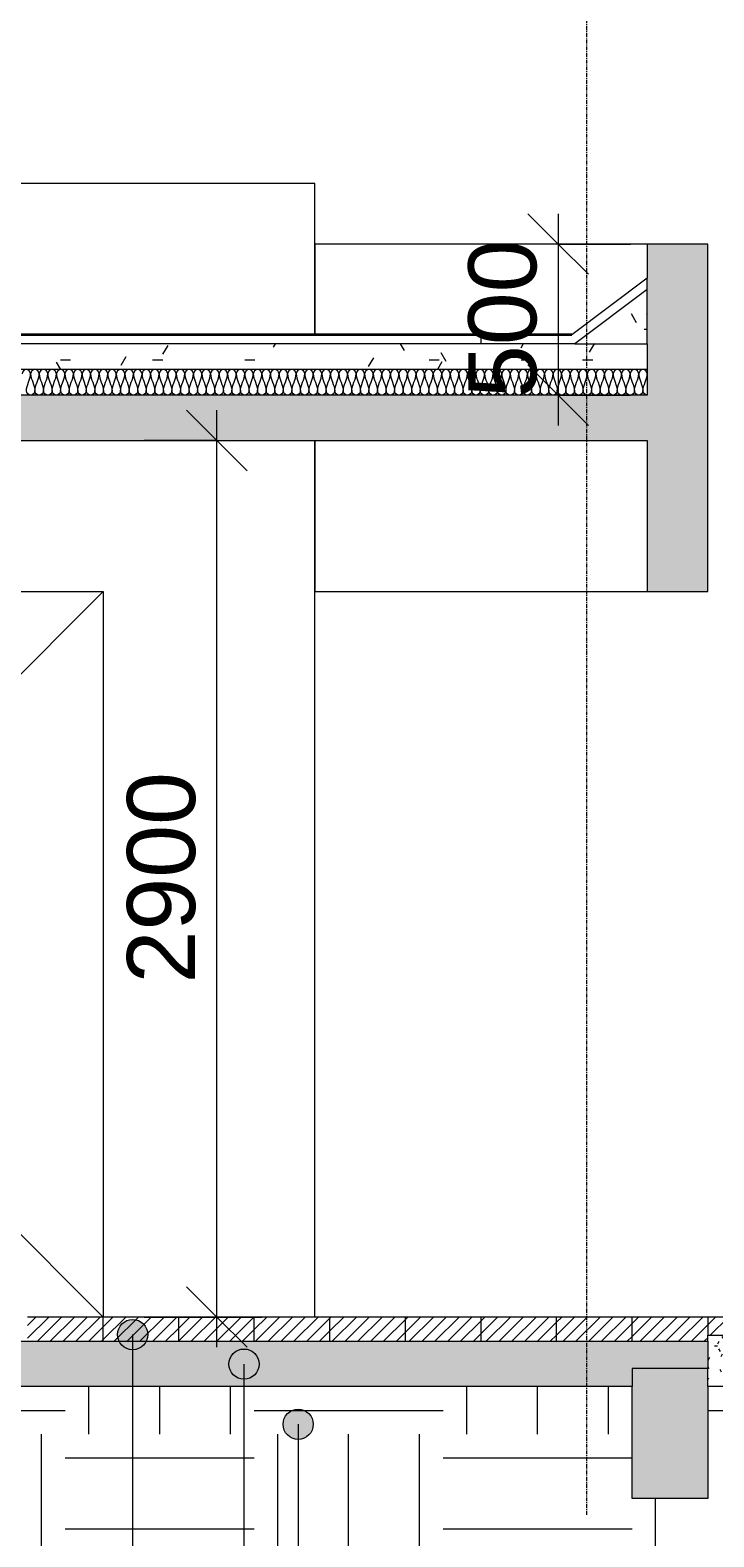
# Model space of a CAD drawing. Header units: millimetres. Extents: x -25665 to 60211, y -6376 to 13478.
# Drawn here: x 54570 to 56832, y -727 to 4258 of the extents above; entities that cross this region are included whole.
import ezdxf

# ---------------------------------------------------------------- set-up
doc = ezdxf.new("R2010")
doc.units = ezdxf.units.MM
doc.linetypes.add('Grid Line', pattern=[22.225, 12.7, -3.175, 3.175, -3.175])
for name, color, linetype, lineweight in [('A-ANNO-DIMS', 211, 'Continuous', 9), ('A-ANNO-DIMS-100', 211, 'Continuous', 9), ('A-DETL', 90, 'Continuous', 9), ('A-DETL-GENF', 92, 'Continuous', 9), ('A-DETL-THIN', 151, 'Continuous', 9), ('A-FLOR', 192, 'Continuous', 9), ('A-FLOR-MCUT', 51, 'Continuous', 9), ('A-FLOR-PATT', 8, 'Continuous', 35), ('A-GENM', 13, 'Continuous', 9), ('A-WALL', 113, 'Continuous', 9), ('G-ANNO-TEXT', 231, 'Continuous', 9), ('S-GRID', 1, 'Continuous', 9)]:
    doc.layers.add(name, color=color, linetype=linetype, lineweight=lineweight)
doc.styles.add('Arial_3', font='arial.ttf', dxfattribs={"height": 225})
doc.dimstyles.new('Ele-dim-100', dxfattribs={"dimscale": 304.8, "dimtxt": 229.558365, "dimasz": 0.656168, "dimexe": 0.492126, "dimexo": 0.0625, "dimgap": 0.016404, "dimtad": 1, "dimdec": 0, "dimrnd": 5, "dimzin": 0, "dimdsep": 46, "dimtxsty": 'Arial_3', "dimblk1": 'OBLIQUE', "dimblk2": 'OBLIQUE', "dimsah": 1, "dimcen": 0.09, "dimdle": 0.328084, "dimazin": 0, "dimtfac": 1, "dimtdec": 4, "dimtix": 1, "dimtmove": 0, "dimatfit": 3, "dimfxl": 0.787402, "dimfxlon": 1, "dimtvp": 1, "dimtolj": 1, "dimtzin": 0, "dimarcsym": 2})
pattern_1 = [(0, (54060.36, 4690), (406.4, 101.6), [33.528, -271.272, 33.528, -271.272, -1625.6]), (0, (54060.36, 4690), (406.4, 101.6), [-609.6, 33.528, -576.072, 33.528, -271.272, -711.2]), (0, (54060.36, 4690), (406.4, 101.6), [-1524, 33.528, -169.672, 33.528, -474.472]), (120, (54212.76, 4740.8), (-291.1882, 301.1527), [33.528, -271.272, 33.528, -271.272, -1625.6]), (120, (54212.76, 4740.8), (-291.1882, 301.1527), [-609.6, 33.528, -576.072, 33.528, -271.272, -711.2]), (120, (54212.76, 4740.8), (-291.1882, 301.1527), [-1524, 33.528, -169.672, 33.528, -474.472]), (240, (54263.56, 4944), (-115.2118, -402.7527), [33.528, -271.272, 33.528, -271.272, -1625.6]), (240, (54263.56, 4944), (-115.2118, -402.7527), [-609.6, 33.528, -576.072, 33.528, -271.272, -711.2]), (240, (54263.56, 4944), (-115.2118, -402.7527), [-1524, 33.528, -169.672, 33.528, -474.472])]
pattern_2 = [(0, (54060.36, 4690), (121.92, 30.48), [10.058, -81.382, 10.058, -81.382, -487.68]), (0, (54060.36, 4690), (121.92, 30.48), [-182.88, 10.058, -172.822, 10.058, -81.382, -213.36]), (0, (54060.36, 4690), (121.92, 30.48), [-457.2, 10.058, -50.902, 10.058, -142.342]), (120, (54106.08, 4705.24), (-87.35645, 90.34582), [10.058, -81.382, 10.058, -569.062]), (120, (54106.08, 4705.24), (-87.35645, 90.34582), [-101.498, -81.382, 10.058, -172.822, -304.8]), (120, (54106.08, 4705.24), (-87.35645, 90.34582), [-365.76, 10.058, -81.382, 10.058, -203.302]), (120, (54106.08, 4705.24), (-87.35645, 90.34582), [-467.258, -50.902, 10.058, -142.342]), (240, (54121.32, 4766.2), (-34.56355, -120.82582), [10.058, -81.382, 10.058, -569.062]), (240, (54121.32, 4766.2), (-34.56355, -120.82582), [-101.498, -81.382, 10.058, -172.822, -304.8]), (240, (54121.32, 4766.2), (-34.56355, -120.82582), [-365.76, 10.058, -81.382, 10.058, -203.302]), (240, (54121.32, 4766.2), (-34.56355, -120.82582), [-467.258, -50.902, 10.058, -142.342])]
pattern_3 = [(45, (54060.36, 4690), (-21.2132, 21.2132), [])]

# ---------------------------------------------------------------- blocks, each defined once
blk = doc.blocks.new('garage-proj - garage-proj-757421-Section - C')
at = {"layer": 'A-GENM'}
for p, q in [((-12977.8, 3750), (-16777.8, 3750)), ((-16777.8, 3750), (-16777.8, 3550)), ((-12977.8, 3550), (-12977.8, 3750)), ((-16777.8, 3550), (-16777.8, 3250)), ((-12977.8, 3250), (-12977.8, 3550)), ((-16777.8, 2900), (-16777.8, 2569.4)), ((-12977.8, 2400), (-12977.8, 2900)), ((-16777.8, 2501.6), (-16777.8, 2400)), ((-16777.8, 2400), (-16777.8, 0)), ((-16077.8, 0), (-16077.8, 2400)), ((-16077.8, 2400), (-13677.8, 2400)), ((-13677.8, 2400), (-13677.8, 0)), ((-12977.8, 0), (-12977.8, 2400))]:
    blk.add_line(p, q, dxfattribs=at)
blk = doc.blocks.new('DIMBLOCK75-Section - C')
at = {"layer": 'A-ANNO-DIMS-100', "transparency": 16777216}
for p, q in [((56316.5, 3550), (56216.5, 3650)), ((56316.5, 3650), (56316.5, 2950)), ((56556.5, 3550), (56166.5, 3550)), ((56316.5, 3550), (56416.5, 3450)), ((56316.5, 3550), (56556.5, 3550)), ((56316.5, 3050), (56216.5, 3150)), ((56556.5, 3050), (56166.5, 3050)), ((56316.5, 3050), (56416.5, 2950)), ((56316.5, 3050), (56556.5, 3050))]:
    blk.add_line(p, q, dxfattribs=at)
at = {"layer": 'A-ANNO-DIMS-100', "color": 0, "transparency": 16777216, "insert": (56019.4, 3040.4), "char_height": 225, "width": 622.986, "attachment_point": 1, "rotation": 90, "line_spacing_factor": 0.941778, "style": 'Arial_3'}
blk.add_mtext('500', dxfattribs=at)
blk = doc.blocks.new('_Oblique')
at = {"color": 0, "linetype": 'ByBlock', "lineweight": -2}
blk.add_line((-0.5, -0.5), (0.5, 0.5), dxfattribs=at)
blk = doc.blocks.new('DIMBLOCK76-Section - C')
at = {"layer": 'A-ANNO-DIMS-100', "transparency": 16777216}
for p, q in [((55187.4, 2900), (55087.4, 3000)), ((55187.4, -100), (55187.4, 3000)), ((54947.4, 2900), (55337.4, 2900)), ((55187.4, 2900), (54947.4, 2900)), ((55187.4, 2900), (55287.4, 2800)), ((55187.4, 0), (55087.4, 100)), ((54947.4, 0), (55337.4, 0)), ((55187.4, 0), (54947.4, 0)), ((55187.4, 0), (55287.4, -100))]:
    blk.add_line(p, q, dxfattribs=at)
at = {"layer": 'A-ANNO-DIMS-100', "color": 0, "transparency": 16777216, "insert": (54890.3, 1103.9), "char_height": 225, "width": 830.648, "attachment_point": 1, "rotation": 90, "line_spacing_factor": 0.941778, "style": 'Arial_3'}
blk.add_mtext('2900', dxfattribs=at)

msp = doc.modelspace()

# ---------------------------------------------------------------- hatches: boundary and pattern name
at = {"layer": 'A-DETL-GENF'}
for points in [[(50411.5, 2400), (50611.5, 2400), (50611.5, 2900), (56611.4, 2900), (56611.4, 2400), (56811.4, 2400), (56811.4, 3550), (56611.4, 3550), (56611.4, 3050), (50611.5, 3050), (50611.5, 3550), (50411.5, 3550), (50411.5, 2424.4)], [(56561.4, -600), (56811.4, -600), (56811.4, -170), (56561.4, -170), (56561.4, -494.9)]]:
    msp.add_hatch(color=253, dxfattribs=at).paths.add_polyline_path(points)
at = {"layer": 'A-DETL-GENF', "lineweight": 18}
h = msp.add_hatch(dxfattribs=at)
h.set_pattern_fill('FP_36', color=250, style=0, pattern_type=2)
h.set_pattern_definition(pattern_1)
h.paths.add_polyline_path([(56611.4, 3220), (56611.4, 3400), (56371.4, 3220)])
h = msp.add_hatch(dxfattribs=at)
h.set_pattern_fill('FP_38', color=250, style=0, pattern_type=2)
h.set_pattern_definition(pattern_3)
h.paths.add_polyline_path([(54811.4, -80), (54811.4, 0), (54561.4, 0), (54561.4, -80)])
h = msp.add_hatch(dxfattribs=at)
h.set_pattern_fill('FP_38', color=250, style=0, pattern_type=2)
h.set_pattern_definition(pattern_3)
h.paths.add_polyline_path([(55061.4, -80), (55061.4, 0), (54811.4, 0), (54811.4, -80)])
h = msp.add_hatch(dxfattribs=at)
h.set_pattern_fill('FP_38', color=250, style=0, pattern_type=2)
h.set_pattern_definition(pattern_3)
h.paths.add_polyline_path([(55311.4, -80), (55311.4, 0), (55061.4, 0), (55061.4, -80)])
h = msp.add_hatch(dxfattribs=at)
h.set_pattern_fill('FP_38', color=250, style=0, pattern_type=2)
h.set_pattern_definition(pattern_3)
h.paths.add_polyline_path([(55355.6, -80), (55561.4, -80), (55561.4, 0), (55311.4, 0), (55311.4, -80)])
h = msp.add_hatch(dxfattribs=at)
h.set_pattern_fill('FP_38', color=250, style=0, pattern_type=2)
h.set_pattern_definition(pattern_3)
h.paths.add_polyline_path([(55811.4, -80), (55811.4, 0), (55561.4, 0), (55561.4, -80)])
h = msp.add_hatch(dxfattribs=at)
h.set_pattern_fill('FP_38', color=250, style=0, pattern_type=2)
h.set_pattern_definition(pattern_3)
h.paths.add_polyline_path([(56061.4, -80), (56061.4, 0), (55811.4, 0), (55811.4, -80)])
h = msp.add_hatch(dxfattribs=at)
h.set_pattern_fill('FP_38', color=250, style=0, pattern_type=2)
h.set_pattern_definition(pattern_3)
h.paths.add_polyline_path([(56311.4, -80), (56311.4, 0), (56061.4, 0), (56061.4, -80)])
h = msp.add_hatch(dxfattribs=at)
h.set_pattern_fill('FP_38', color=250, style=0, pattern_type=2)
h.set_pattern_definition(pattern_3)
h.paths.add_polyline_path([(56311.4, -80), (56561.4, -80), (56561.4, 0), (56311.4, 0), (56311.4, -60)])
h = msp.add_hatch(dxfattribs=at)
h.set_pattern_fill('FP_38', color=250, style=0, pattern_type=2)
h.set_pattern_definition(pattern_3)
h.paths.add_polyline_path([(56811.4, -80), (56811.4, 0), (56561.4, 0), (56561.4, -80)])
h = msp.add_hatch(dxfattribs=at)
h.set_pattern_fill('FP_38', color=250, style=0, pattern_type=2)
h.set_pattern_definition(pattern_3)
h.paths.add_polyline_path([(56811.4, -60), (57061.4, -60), (57061.4, 0), (56811.4, 0)])
at = {"layer": 'A-DETL-GENF'}
h = msp.add_hatch(dxfattribs=at)
h.set_pattern_fill('FP_37', style=0, pattern_type=2)
h.set_pattern_definition(pattern_2)
h.paths.add_polyline_path([(56561.4, -230), (56561.4, -170), (56811.4, -170), (56811.4, -80), (50411.5, -80), (50411.5, -230), (55511.4, -230)])
h = msp.add_hatch(dxfattribs=at)
h.set_pattern_fill('FP_37', style=0, pattern_type=2)
h.set_pattern_definition(pattern_2)
h.paths.add_polyline_path([(58513.7, -230), (58726.6, -230), (58726.5, -60), (56811.4, -60), (56811.4, -230), (58510.5, -230)])
h = msp.add_hatch(dxfattribs=at)
h.set_pattern_fill('FP_39', color=253, style=0, pattern_type=2)
h.set_pattern_definition([(0, (54060.36, 4690), (625, 625), [625, -625]), (0, (54060.36, 4924.4), (625, 625), [625, -625]), (0, (54060.36, 5158.75), (625, 625), [625, -625]), (90, (54138.5, 5236.9), (-625, 625), [625, -625]), (90, (54372.86, 5236.9), (-625, 625), [625, -625]), (90, (54607.24, 5236.9), (-625, 625), [625, -625])])
h.paths.add_polyline_path([(56561.4, -1794.4), (60211.4, -1794.4), (60211.4, -230), (56811.4, -230), (56811.4, -600), (56561.4, -600), (56561.4, -230), (49729.3, -230), (49729.3, -1794.4), (55511.4, -1794.4)])
at = {"layer": 'A-FLOR-PATT', "lineweight": 9}
h = msp.add_hatch(dxfattribs=at)
h.set_pattern_fill('FP_35', color=256, style=0, pattern_type=2)
h.set_pattern_definition([(90, (54060.4, 4690), (-2000, 1e-13), [])])
h.paths.add_polyline_path([(55355.6, 3220), (56371.4, 3220), (56361.4, 3250), (50861.5, 3250), (50851.5, 3220), (55310.6, 3220)])
h = msp.add_hatch(dxfattribs=at)
h.set_pattern_fill('FP_36', color=256, style=0, pattern_type=2)
h.set_pattern_definition(pattern_1)
h.paths.add_polyline_path([(50861.5, 3135), (56611.4, 3135), (56611.4, 3220), (50611.5, 3220), (50611.5, 3135), (50851.5, 3135)])
at = {"layer": 'G-ANNO-TEXT'}
h = msp.add_hatch(color=7, dxfattribs=at)
edge = h.paths.add_edge_path()
edge.add_arc((54908.9, -57.8), 50, 0, 360)
h = msp.add_hatch(color=7, dxfattribs=at)
edge = h.paths.add_edge_path()
edge.add_arc((55277.2, -155.6), 50, 0, 360)
h = msp.add_hatch(color=7, dxfattribs=at)
edge = h.paths.add_edge_path()
edge.add_arc((55456.5, -354.6), 50, 0, 360)

# ---------------------------------------------------------------- linework, layer by layer
at = {"layer": 'A-DETL'}
for p, q in [((55511.4, 3250), (55511.4, 3550)), ((55511.4, 2400), (55511.4, 2900))]:
    msp.add_line(p, q, dxfattribs=at)
for points in [[(54571.4, 3120.8), (54571.4, 3127.5), (54557.3, 3142.5), (54543.1, 3127.5), (54543.1, 3120.8)], [(54557.3, 3064.2), (54557.3, 3083.6), (54571.4, 3101.4), (54571.4, 3120.8)], [(54599.8, 3120.8), (54599.8, 3127.5), (54585.6, 3142.5), (54571.4, 3127.5), (54571.4, 3120.8)], [(54571.4, 3120.8), (54571.4, 3101.4), (54585.6, 3083.6), (54585.6, 3064.2)], [(54585.6, 3064.2), (54585.6, 3083.6), (54599.8, 3101.4), (54599.8, 3120.8)], [(54628.1, 3120.8), (54628.1, 3127.5), (54613.9, 3142.5), (54599.8, 3127.5), (54599.8, 3120.8)], [(54599.8, 3120.8), (54599.8, 3101.4), (54613.9, 3083.6), (54613.9, 3064.2)], [(54613.9, 3064.2), (54613.9, 3083.6), (54628.1, 3101.4), (54628.1, 3120.8)], [(54656.4, 3120.8), (54656.4, 3127.5), (54642.3, 3142.5), (54628.1, 3127.5), (54628.1, 3120.8)], [(54628.1, 3120.8), (54628.1, 3101.4), (54642.3, 3083.6), (54642.3, 3064.2)], [(54642.3, 3064.2), (54642.3, 3083.6), (54656.4, 3101.4), (54656.4, 3120.8)], [(54684.8, 3120.8), (54684.8, 3127.5), (54670.6, 3142.5), (54656.4, 3127.5), (54656.4, 3120.8)], [(54656.4, 3120.8), (54656.4, 3101.4), (54670.6, 3083.6), (54670.6, 3064.2)], [(54670.6, 3064.2), (54670.6, 3083.6), (54684.8, 3101.4), (54684.8, 3120.8)], [(54713.1, 3120.8), (54713.1, 3127.5), (54698.9, 3142.5), (54684.8, 3127.5), (54684.8, 3120.8)], [(54684.8, 3120.8), (54684.8, 3101.4), (54698.9, 3083.6), (54698.9, 3064.2)], [(54698.9, 3064.2), (54698.9, 3083.6), (54713.1, 3101.4), (54713.1, 3120.8)], [(54741.4, 3120.8), (54741.4, 3127.5), (54727.3, 3142.5), (54713.1, 3127.5), (54713.1, 3120.8)], [(54713.1, 3120.8), (54713.1, 3101.4), (54727.3, 3083.6), (54727.3, 3064.2)], [(54727.3, 3064.2), (54727.3, 3083.6), (54741.4, 3101.4), (54741.4, 3120.8)], [(54769.8, 3120.8), (54769.8, 3127.5), (54755.6, 3142.5), (54741.4, 3127.5), (54741.4, 3120.8)], [(54741.4, 3120.8), (54741.4, 3101.4), (54755.6, 3083.6), (54755.6, 3064.2)], [(54755.6, 3064.2), (54755.6, 3083.6), (54769.8, 3101.4), (54769.8, 3120.8)], [(54798.1, 3120.8), (54798.1, 3127.5), (54783.9, 3142.5), (54769.8, 3127.5), (54769.8, 3120.8)], [(54769.8, 3120.8), (54769.8, 3101.4), (54783.9, 3083.6), (54783.9, 3064.2)], [(54783.9, 3064.2), (54783.9, 3083.6), (54798.1, 3101.4), (54798.1, 3120.8)], [(54826.4, 3120.8), (54826.4, 3127.5), (54812.3, 3142.5), (54798.1, 3127.5), (54798.1, 3120.8)], [(54798.1, 3120.8), (54798.1, 3101.4), (54812.3, 3083.6), (54812.3, 3064.2)], [(54812.3, 3064.2), (54812.3, 3083.6), (54826.4, 3101.4), (54826.4, 3120.8)], [(54854.8, 3120.8), (54854.8, 3127.5), (54840.6, 3142.5), (54826.4, 3127.5), (54826.4, 3120.8)], [(54826.4, 3120.8), (54826.4, 3101.4), (54840.6, 3083.6), (54840.6, 3064.2)], [(54840.6, 3064.2), (54840.6, 3083.6), (54854.8, 3101.4), (54854.8, 3120.8)], [(54883.1, 3120.8), (54883.1, 3127.5), (54868.9, 3142.5), (54854.8, 3127.5), (54854.8, 3120.8)], [(54854.8, 3120.8), (54854.8, 3101.4), (54868.9, 3083.6), (54868.9, 3064.2)], [(54868.9, 3064.2), (54868.9, 3083.6), (54883.1, 3101.4), (54883.1, 3120.8)], [(54911.4, 3120.8), (54911.4, 3127.5), (54897.3, 3142.5), (54883.1, 3127.5), (54883.1, 3120.8)], [(54883.1, 3120.8), (54883.1, 3101.4), (54897.3, 3083.6), (54897.3, 3064.2)], [(54897.3, 3064.2), (54897.3, 3083.6), (54911.4, 3101.4), (54911.4, 3120.8)], [(54939.8, 3120.8), (54939.8, 3127.5), (54925.6, 3142.5), (54911.4, 3127.5), (54911.4, 3120.8)], [(54911.4, 3120.8), (54911.4, 3101.4), (54925.6, 3083.6), (54925.6, 3064.2)], [(54925.6, 3064.2), (54925.6, 3083.6), (54939.8, 3101.4), (54939.8, 3120.8)], [(54968.1, 3120.8), (54968.1, 3127.5), (54953.9, 3142.5), (54939.8, 3127.5), (54939.8, 3120.8)], [(54939.8, 3120.8), (54939.8, 3101.4), (54953.9, 3083.6), (54953.9, 3064.2)], [(54953.9, 3064.2), (54953.9, 3083.6), (54968.1, 3101.4), (54968.1, 3120.8)], [(54996.4, 3120.8), (54996.4, 3127.5), (54982.3, 3142.5), (54968.1, 3127.5), (54968.1, 3120.8)], [(54968.1, 3120.8), (54968.1, 3101.4), (54982.3, 3083.6), (54982.3, 3064.2)], [(54982.3, 3064.2), (54982.3, 3083.6), (54996.4, 3101.4), (54996.4, 3120.8)], [(55024.8, 3120.8), (55024.8, 3127.5), (55010.6, 3142.5), (54996.4, 3127.5), (54996.4, 3120.8)], [(54996.4, 3120.8), (54996.4, 3101.4), (55010.6, 3083.6), (55010.6, 3064.2)], [(55010.6, 3064.2), (55010.6, 3083.6), (55024.8, 3101.4), (55024.8, 3120.8)], [(55053.1, 3120.8), (55053.1, 3127.5), (55038.9, 3142.5), (55024.8, 3127.5), (55024.8, 3120.8)], [(55024.8, 3120.8), (55024.8, 3101.4), (55038.9, 3083.6), (55038.9, 3064.2)], [(55038.9, 3064.2), (55038.9, 3083.6), (55053.1, 3101.4), (55053.1, 3120.8)], [(55081.4, 3120.8), (55081.4, 3127.5), (55067.3, 3142.5), (55053.1, 3127.5), (55053.1, 3120.8)], [(55053.1, 3120.8), (55053.1, 3101.4), (55067.3, 3083.6), (55067.3, 3064.2)], [(55067.3, 3064.2), (55067.3, 3083.6), (55081.4, 3101.4), (55081.4, 3120.8)], [(55109.8, 3120.8), (55109.8, 3127.5), (55095.6, 3142.5), (55081.4, 3127.5), (55081.4, 3120.8)], [(55081.4, 3120.8), (55081.4, 3101.4), (55095.6, 3083.6), (55095.6, 3064.2)], [(55095.6, 3064.2), (55095.6, 3083.6), (55109.8, 3101.4), (55109.8, 3120.8)], [(55138.1, 3120.8), (55138.1, 3127.5), (55123.9, 3142.5), (55109.8, 3127.5), (55109.8, 3120.8)], [(55109.8, 3120.8), (55109.8, 3101.4), (55123.9, 3083.6), (55123.9, 3064.2)], [(55123.9, 3064.2), (55123.9, 3083.6), (55138.1, 3101.4), (55138.1, 3120.8)], [(55166.4, 3120.8), (55166.4, 3127.5), (55152.3, 3142.5), (55138.1, 3127.5), (55138.1, 3120.8)], [(55138.1, 3120.8), (55138.1, 3101.4), (55152.3, 3083.6), (55152.3, 3064.2)], [(55152.3, 3064.2), (55152.3, 3083.6), (55166.4, 3101.4), (55166.4, 3120.8)], [(55194.8, 3120.8), (55194.8, 3127.5), (55180.6, 3142.5), (55166.4, 3127.5), (55166.4, 3120.8)], [(55166.4, 3120.8), (55166.4, 3101.4), (55180.6, 3083.6), (55180.6, 3064.2)], [(55180.6, 3064.2), (55180.6, 3083.6), (55194.8, 3101.4), (55194.8, 3120.8)], [(55223.1, 3120.8), (55223.1, 3127.5), (55208.9, 3142.5), (55194.8, 3127.5), (55194.8, 3120.8)], [(55194.8, 3120.8), (55194.8, 3101.4), (55208.9, 3083.6), (55208.9, 3064.2)], [(55208.9, 3064.2), (55208.9, 3083.6), (55223.1, 3101.4), (55223.1, 3120.8)], [(55251.4, 3120.8), (55251.4, 3127.5), (55237.3, 3142.5), (55223.1, 3127.5), (55223.1, 3120.8)], [(55223.1, 3120.8), (55223.1, 3101.4), (55237.3, 3083.6), (55237.3, 3064.2)], [(55237.3, 3064.2), (55237.3, 3083.6), (55251.4, 3101.4), (55251.4, 3120.8)], [(55279.8, 3120.8), (55279.8, 3127.5), (55265.6, 3142.5), (55251.4, 3127.5), (55251.4, 3120.8)], [(55251.4, 3120.8), (55251.4, 3101.4), (55265.6, 3083.6), (55265.6, 3064.2)], [(55265.6, 3064.2), (55265.6, 3083.6), (55279.8, 3101.4), (55279.8, 3120.8)], [(55308.1, 3120.8), (55308.1, 3127.5), (55293.9, 3142.5), (55279.8, 3127.5), (55279.8, 3120.8)], [(55279.8, 3120.8), (55279.8, 3101.4), (55293.9, 3083.6), (55293.9, 3064.2)], [(55293.9, 3064.2), (55293.9, 3083.6), (55308.1, 3101.4), (55308.1, 3120.8)], [(55336.4, 3120.8), (55336.4, 3127.5), (55322.3, 3142.5), (55308.1, 3127.5), (55308.1, 3120.8)], [(55308.1, 3120.8), (55308.1, 3101.4), (55322.3, 3083.6), (55322.3, 3064.2)], [(55322.3, 3064.2), (55322.3, 3083.6), (55336.4, 3101.4), (55336.4, 3120.8)], [(55364.8, 3120.8), (55364.8, 3127.5), (55350.6, 3142.5), (55336.4, 3127.5), (55336.4, 3120.8)], [(55336.4, 3120.8), (55336.4, 3101.4), (55350.6, 3083.6), (55350.6, 3064.2)], [(55350.6, 3064.2), (55350.6, 3083.6), (55364.8, 3101.4), (55364.8, 3120.8)], [(55393.1, 3120.8), (55393.1, 3127.5), (55378.9, 3142.5), (55364.8, 3127.5), (55364.8, 3120.8)], [(55364.8, 3120.8), (55364.8, 3101.4), (55378.9, 3083.6), (55378.9, 3064.2)], [(55378.9, 3064.2), (55378.9, 3083.6), (55393.1, 3101.4), (55393.1, 3120.8)], [(55421.4, 3120.8), (55421.4, 3127.5), (55407.3, 3142.5), (55393.1, 3127.5), (55393.1, 3120.8)], [(55393.1, 3120.8), (55393.1, 3101.4), (55407.3, 3083.6), (55407.3, 3064.2)], [(55407.3, 3064.2), (55407.3, 3083.6), (55421.4, 3101.4), (55421.4, 3120.8)], [(55449.8, 3120.8), (55449.8, 3127.5), (55435.6, 3142.5), (55421.4, 3127.5), (55421.4, 3120.8)], [(55421.4, 3120.8), (55421.4, 3101.4), (55435.6, 3083.6), (55435.6, 3064.2)], [(55435.6, 3064.2), (55435.6, 3083.6), (55449.8, 3101.4), (55449.8, 3120.8)], [(55478.1, 3120.8), (55478.1, 3127.5), (55463.9, 3142.5), (55449.8, 3127.5), (55449.8, 3120.8)], [(55449.8, 3120.8), (55449.8, 3101.4), (55463.9, 3083.6), (55463.9, 3064.2)], [(55463.9, 3064.2), (55463.9, 3083.6), (55478.1, 3101.4), (55478.1, 3120.8)], [(55506.4, 3120.8), (55506.4, 3127.5), (55492.3, 3142.5), (55478.1, 3127.5), (55478.1, 3120.8)], [(55478.1, 3120.8), (55478.1, 3101.4), (55492.3, 3083.6), (55492.3, 3064.2)], [(55492.3, 3064.2), (55492.3, 3083.6), (55506.4, 3101.4), (55506.4, 3120.8)], [(55534.8, 3120.8), (55534.8, 3127.5), (55520.6, 3142.5), (55506.4, 3127.5), (55506.4, 3120.8)], [(55506.4, 3120.8), (55506.4, 3101.4), (55520.6, 3083.6), (55520.6, 3064.2)], [(55520.6, 3064.2), (55520.6, 3083.6), (55534.8, 3101.4), (55534.8, 3120.8)], [(55563.1, 3120.8), (55563.1, 3127.5), (55548.9, 3142.5), (55534.8, 3127.5), (55534.8, 3120.8)], [(55534.8, 3120.8), (55534.8, 3101.4), (55548.9, 3083.6), (55548.9, 3064.2)], [(55548.9, 3064.2), (55548.9, 3083.6), (55563.1, 3101.4), (55563.1, 3120.8)], [(55591.4, 3120.8), (55591.4, 3127.5), (55577.3, 3142.5), (55563.1, 3127.5), (55563.1, 3120.8)], [(55563.1, 3120.8), (55563.1, 3101.4), (55577.3, 3083.6), (55577.3, 3064.2)], [(55577.3, 3064.2), (55577.3, 3083.6), (55591.4, 3101.4), (55591.4, 3120.8)], [(55619.8, 3120.8), (55619.8, 3127.5), (55605.6, 3142.5), (55591.4, 3127.5), (55591.4, 3120.8)], [(55591.4, 3120.8), (55591.4, 3101.4), (55605.6, 3083.6), (55605.6, 3064.2)], [(55605.6, 3064.2), (55605.6, 3083.6), (55619.8, 3101.4), (55619.8, 3120.8)], [(55648.1, 3120.8), (55648.1, 3127.5), (55633.9, 3142.5), (55619.8, 3127.5), (55619.8, 3120.8)], [(55619.8, 3120.8), (55619.8, 3101.4), (55633.9, 3083.6), (55633.9, 3064.2)], [(55633.9, 3064.2), (55633.9, 3083.6), (55648.1, 3101.4), (55648.1, 3120.8)], [(55676.4, 3120.8), (55676.4, 3127.5), (55662.3, 3142.5), (55648.1, 3127.5), (55648.1, 3120.8)], [(55648.1, 3120.8), (55648.1, 3101.4), (55662.3, 3083.6), (55662.3, 3064.2)], [(55662.3, 3064.2), (55662.3, 3083.6), (55676.4, 3101.4), (55676.4, 3120.8)], [(55704.8, 3120.8), (55704.8, 3127.5), (55690.6, 3142.5), (55676.4, 3127.5), (55676.4, 3120.8)], [(55676.4, 3120.8), (55676.4, 3101.4), (55690.6, 3083.6), (55690.6, 3064.2)], [(55690.6, 3064.2), (55690.6, 3083.6), (55704.8, 3101.4), (55704.8, 3120.8)], [(55733.1, 3120.8), (55733.1, 3127.5), (55718.9, 3142.5), (55704.8, 3127.5), (55704.8, 3120.8)], [(55704.8, 3120.8), (55704.8, 3101.4), (55718.9, 3083.6), (55718.9, 3064.2)], [(55718.9, 3064.2), (55718.9, 3083.6), (55733.1, 3101.4), (55733.1, 3120.8)], [(55761.4, 3120.8), (55761.4, 3127.5), (55747.3, 3142.5), (55733.1, 3127.5), (55733.1, 3120.8)], [(55733.1, 3120.8), (55733.1, 3101.4), (55747.3, 3083.6), (55747.3, 3064.2)], [(55747.3, 3064.2), (55747.3, 3083.6), (55761.4, 3101.4), (55761.4, 3120.8)], [(55789.8, 3120.8), (55789.8, 3127.5), (55775.6, 3142.5), (55761.4, 3127.5), (55761.4, 3120.8)], [(55761.4, 3120.8), (55761.4, 3101.4), (55775.6, 3083.6), (55775.6, 3064.2)], [(55775.6, 3064.2), (55775.6, 3083.6), (55789.8, 3101.4), (55789.8, 3120.8)], [(55818.1, 3120.8), (55818.1, 3127.5), (55803.9, 3142.5), (55789.8, 3127.5), (55789.8, 3120.8)], [(55789.8, 3120.8), (55789.8, 3101.4), (55803.9, 3083.6), (55803.9, 3064.2)], [(55803.9, 3064.2), (55803.9, 3083.6), (55818.1, 3101.4), (55818.1, 3120.8)], [(55846.4, 3120.8), (55846.4, 3127.5), (55832.3, 3142.5), (55818.1, 3127.5), (55818.1, 3120.8)], [(55818.1, 3120.8), (55818.1, 3101.4), (55832.3, 3083.6), (55832.3, 3064.2)], [(55832.3, 3064.2), (55832.3, 3083.6), (55846.4, 3101.4), (55846.4, 3120.8)], [(55874.8, 3120.8), (55874.8, 3127.5), (55860.6, 3142.5), (55846.4, 3127.5), (55846.4, 3120.8)], [(55846.4, 3120.8), (55846.4, 3101.4), (55860.6, 3083.6), (55860.6, 3064.2)], [(55860.6, 3064.2), (55860.6, 3083.6), (55874.8, 3101.4), (55874.8, 3120.8)], [(55903.1, 3120.8), (55903.1, 3127.5), (55888.9, 3142.5), (55874.8, 3127.5), (55874.8, 3120.8)], [(55874.8, 3120.8), (55874.8, 3101.4), (55888.9, 3083.6), (55888.9, 3064.2)], [(55888.9, 3064.2), (55888.9, 3083.6), (55903.1, 3101.4), (55903.1, 3120.8)], [(55931.4, 3120.8), (55931.4, 3127.5), (55917.3, 3142.5), (55903.1, 3127.5), (55903.1, 3120.8)], [(55903.1, 3120.8), (55903.1, 3101.4), (55917.3, 3083.6), (55917.3, 3064.2)], [(55917.3, 3064.2), (55917.3, 3083.6), (55931.4, 3101.4), (55931.4, 3120.8)], [(55959.8, 3120.8), (55959.8, 3127.5), (55945.6, 3142.5), (55931.4, 3127.5), (55931.4, 3120.8)], [(55931.4, 3120.8), (55931.4, 3101.4), (55945.6, 3083.6), (55945.6, 3064.2)], [(55945.6, 3064.2), (55945.6, 3083.6), (55959.8, 3101.4), (55959.8, 3120.8)], [(55988.1, 3120.8), (55988.1, 3127.5), (55973.9, 3142.5), (55959.8, 3127.5), (55959.8, 3120.8)], [(55959.8, 3120.8), (55959.8, 3101.4), (55973.9, 3083.6), (55973.9, 3064.2)], [(55973.9, 3064.2), (55973.9, 3083.6), (55988.1, 3101.4), (55988.1, 3120.8)], [(56016.4, 3120.8), (56016.4, 3127.5), (56002.3, 3142.5), (55988.1, 3127.5), (55988.1, 3120.8)], [(55988.1, 3120.8), (55988.1, 3101.4), (56002.3, 3083.6), (56002.3, 3064.2)], [(56002.3, 3064.2), (56002.3, 3083.6), (56016.4, 3101.4), (56016.4, 3120.8)], [(56044.8, 3120.8), (56044.8, 3127.5), (56030.6, 3142.5), (56016.4, 3127.5), (56016.4, 3120.8)], [(56016.4, 3120.8), (56016.4, 3101.4), (56030.6, 3083.6), (56030.6, 3064.2)], [(56030.6, 3064.2), (56030.6, 3083.6), (56044.8, 3101.4), (56044.8, 3120.8)], [(56073.1, 3120.8), (56073.1, 3127.5), (56058.9, 3142.5), (56044.8, 3127.5), (56044.8, 3120.8)], [(56044.8, 3120.8), (56044.8, 3101.4), (56058.9, 3083.6), (56058.9, 3064.2)], [(56058.9, 3064.2), (56058.9, 3083.6), (56073.1, 3101.4), (56073.1, 3120.8)], [(56101.4, 3120.8), (56101.4, 3127.5), (56087.3, 3142.5), (56073.1, 3127.5), (56073.1, 3120.8)], [(56073.1, 3120.8), (56073.1, 3101.4), (56087.3, 3083.6), (56087.3, 3064.2)], [(56087.3, 3064.2), (56087.3, 3083.6), (56101.4, 3101.4), (56101.4, 3120.8)], [(56129.8, 3120.8), (56129.8, 3127.5), (56115.6, 3142.5), (56101.4, 3127.5), (56101.4, 3120.8)], [(56101.4, 3120.8), (56101.4, 3101.4), (56115.6, 3083.6), (56115.6, 3064.2)], [(56115.6, 3064.2), (56115.6, 3083.6), (56129.8, 3101.4), (56129.8, 3120.8)], [(56158.1, 3120.8), (56158.1, 3127.5), (56143.9, 3142.5), (56129.8, 3127.5), (56129.8, 3120.8)], [(56129.8, 3120.8), (56129.8, 3101.4), (56143.9, 3083.6), (56143.9, 3064.2)], [(56143.9, 3064.2), (56143.9, 3083.6), (56158.1, 3101.4), (56158.1, 3120.8)], [(56186.4, 3120.8), (56186.4, 3127.5), (56172.3, 3142.5), (56158.1, 3127.5), (56158.1, 3120.8)], [(56158.1, 3120.8), (56158.1, 3101.4), (56172.3, 3083.6), (56172.3, 3064.2)], [(56172.3, 3064.2), (56172.3, 3083.6), (56186.4, 3101.4), (56186.4, 3120.8)], [(56214.8, 3120.8), (56214.8, 3127.5), (56200.6, 3142.5), (56186.4, 3127.5), (56186.4, 3120.8)], [(56186.4, 3120.8), (56186.4, 3101.4), (56200.6, 3083.6), (56200.6, 3064.2)], [(56200.6, 3064.2), (56200.6, 3083.6), (56214.8, 3101.4), (56214.8, 3120.8)], [(56243.1, 3120.8), (56243.1, 3127.5), (56228.9, 3142.5), (56214.8, 3127.5), (56214.8, 3120.8)], [(56214.8, 3120.8), (56214.8, 3101.4), (56228.9, 3083.6), (56228.9, 3064.2)], [(56228.9, 3064.2), (56228.9, 3083.6), (56243.1, 3101.4), (56243.1, 3120.8)], [(56271.4, 3120.8), (56271.4, 3127.5), (56257.3, 3142.5), (56243.1, 3127.5), (56243.1, 3120.8)], [(56243.1, 3120.8), (56243.1, 3101.4), (56257.3, 3083.6), (56257.3, 3064.2)], [(56257.3, 3064.2), (56257.3, 3083.6), (56271.4, 3101.4), (56271.4, 3120.8)], [(56299.8, 3120.8), (56299.8, 3127.5), (56285.6, 3142.5), (56271.4, 3127.5), (56271.4, 3120.8)], [(56271.4, 3120.8), (56271.4, 3101.4), (56285.6, 3083.6), (56285.6, 3064.2)], [(56285.6, 3064.2), (56285.6, 3083.6), (56299.8, 3101.4), (56299.8, 3120.8)], [(56328.1, 3120.8), (56328.1, 3127.5), (56313.9, 3142.5), (56299.8, 3127.5), (56299.8, 3120.8)], [(56299.8, 3120.8), (56299.8, 3101.4), (56313.9, 3083.6), (56313.9, 3064.2)], [(56313.9, 3064.2), (56313.9, 3083.6), (56328.1, 3101.4), (56328.1, 3120.8)], [(56356.4, 3120.8), (56356.4, 3127.5), (56342.3, 3142.5), (56328.1, 3127.5), (56328.1, 3120.8)], [(56328.1, 3120.8), (56328.1, 3101.4), (56342.3, 3083.6), (56342.3, 3064.2)], [(56342.3, 3064.2), (56342.3, 3083.6), (56356.4, 3101.4), (56356.4, 3120.8)], [(56384.8, 3120.8), (56384.8, 3127.5), (56370.6, 3142.5), (56356.4, 3127.5), (56356.4, 3120.8)], [(56356.4, 3120.8), (56356.4, 3101.4), (56370.6, 3083.6), (56370.6, 3064.2)], [(56370.6, 3064.2), (56370.6, 3083.6), (56384.8, 3101.4), (56384.8, 3120.8)], [(56413.1, 3120.8), (56413.1, 3127.5), (56398.9, 3142.5), (56384.8, 3127.5), (56384.8, 3120.8)], [(56384.8, 3120.8), (56384.8, 3101.4), (56398.9, 3083.6), (56398.9, 3064.2)], [(56398.9, 3064.2), (56398.9, 3083.6), (56413.1, 3101.4), (56413.1, 3120.8)], [(56441.4, 3120.8), (56441.4, 3127.5), (56427.3, 3142.5), (56413.1, 3127.5), (56413.1, 3120.8)], [(56413.1, 3120.8), (56413.1, 3101.4), (56427.3, 3083.6), (56427.3, 3064.2)], [(56427.3, 3064.2), (56427.3, 3083.6), (56441.4, 3101.4), (56441.4, 3120.8)], [(56469.8, 3120.8), (56469.8, 3127.5), (56455.6, 3142.5), (56441.4, 3127.5), (56441.4, 3120.8)], [(56441.4, 3120.8), (56441.4, 3101.4), (56455.6, 3083.6), (56455.6, 3064.2)], [(56455.6, 3064.2), (56455.6, 3083.6), (56469.8, 3101.4), (56469.8, 3120.8)], [(56498.1, 3120.8), (56498.1, 3127.5), (56483.9, 3142.5), (56469.8, 3127.5), (56469.8, 3120.8)], [(56469.8, 3120.8), (56469.8, 3101.4), (56483.9, 3083.6), (56483.9, 3064.2)], [(56483.9, 3064.2), (56483.9, 3083.6), (56498.1, 3101.4), (56498.1, 3120.8)], [(56526.4, 3120.8), (56526.4, 3127.5), (56512.3, 3142.5), (56498.1, 3127.5), (56498.1, 3120.8)], [(56498.1, 3120.8), (56498.1, 3101.4), (56512.3, 3083.6), (56512.3, 3064.2)], [(56512.3, 3064.2), (56512.3, 3083.6), (56526.4, 3101.4), (56526.4, 3120.8)], [(56554.8, 3120.8), (56554.8, 3127.5), (56540.6, 3142.5), (56526.4, 3127.5), (56526.4, 3120.8)], [(56526.4, 3120.8), (56526.4, 3101.4), (56540.6, 3083.6), (56540.6, 3064.2)], [(56540.6, 3064.2), (56540.6, 3083.6), (56554.8, 3101.4), (56554.8, 3120.8)], [(56583.1, 3120.8), (56583.1, 3127.5), (56568.9, 3142.5), (56554.8, 3127.5), (56554.8, 3120.8)], [(56554.8, 3120.8), (56554.8, 3101.4), (56568.9, 3083.6), (56568.9, 3064.2)], [(56568.9, 3064.2), (56568.9, 3083.6), (56583.1, 3101.4), (56583.1, 3120.8)], [(56611.4, 3120.8), (56611.4, 3127.5), (56597.3, 3142.5), (56583.1, 3127.5), (56583.1, 3120.8)], [(56583.1, 3120.8), (56583.1, 3101.4), (56597.3, 3083.6), (56597.3, 3064.2)], [(56597.3, 3064.2), (56597.3, 3083.6), (56611.4, 3101.4), (56611.4, 3120.8)], [(54585.6, 3064.2), (54585.6, 3057.5), (54571.4, 3042.5), (54557.3, 3057.5), (54557.3, 3064.2)], [(54613.9, 3064.2), (54613.9, 3057.5), (54599.8, 3042.5), (54585.6, 3057.5), (54585.6, 3064.2)], [(54642.3, 3064.2), (54642.3, 3057.5), (54628.1, 3042.5), (54613.9, 3057.5), (54613.9, 3064.2)], [(54670.6, 3064.2), (54670.6, 3057.5), (54656.4, 3042.5), (54642.3, 3057.5), (54642.3, 3064.2)], [(54698.9, 3064.2), (54698.9, 3057.5), (54684.8, 3042.5), (54670.6, 3057.5), (54670.6, 3064.2)], [(54727.3, 3064.2), (54727.3, 3057.5), (54713.1, 3042.5), (54698.9, 3057.5), (54698.9, 3064.2)], [(54755.6, 3064.2), (54755.6, 3057.5), (54741.4, 3042.5), (54727.3, 3057.5), (54727.3, 3064.2)], [(54783.9, 3064.2), (54783.9, 3057.5), (54769.8, 3042.5), (54755.6, 3057.5), (54755.6, 3064.2)], [(54812.3, 3064.2), (54812.3, 3057.5), (54798.1, 3042.5), (54783.9, 3057.5), (54783.9, 3064.2)], [(54840.6, 3064.2), (54840.6, 3057.5), (54826.4, 3042.5), (54812.3, 3057.5), (54812.3, 3064.2)], [(54868.9, 3064.2), (54868.9, 3057.5), (54854.8, 3042.5), (54840.6, 3057.5), (54840.6, 3064.2)], [(54897.3, 3064.2), (54897.3, 3057.5), (54883.1, 3042.5), (54868.9, 3057.5), (54868.9, 3064.2)], [(54925.6, 3064.2), (54925.6, 3057.5), (54911.4, 3042.5), (54897.3, 3057.5), (54897.3, 3064.2)], [(54953.9, 3064.2), (54953.9, 3057.5), (54939.8, 3042.5), (54925.6, 3057.5), (54925.6, 3064.2)], [(54982.3, 3064.2), (54982.3, 3057.5), (54968.1, 3042.5), (54953.9, 3057.5), (54953.9, 3064.2)], [(55010.6, 3064.2), (55010.6, 3057.5), (54996.4, 3042.5), (54982.3, 3057.5), (54982.3, 3064.2)], [(55038.9, 3064.2), (55038.9, 3057.5), (55024.8, 3042.5), (55010.6, 3057.5), (55010.6, 3064.2)], [(55067.3, 3064.2), (55067.3, 3057.5), (55053.1, 3042.5), (55038.9, 3057.5), (55038.9, 3064.2)], [(55095.6, 3064.2), (55095.6, 3057.5), (55081.4, 3042.5), (55067.3, 3057.5), (55067.3, 3064.2)], [(55123.9, 3064.2), (55123.9, 3057.5), (55109.8, 3042.5), (55095.6, 3057.5), (55095.6, 3064.2)], [(55152.3, 3064.2), (55152.3, 3057.5), (55138.1, 3042.5), (55123.9, 3057.5), (55123.9, 3064.2)], [(55180.6, 3064.2), (55180.6, 3057.5), (55166.4, 3042.5), (55152.3, 3057.5), (55152.3, 3064.2)], [(55208.9, 3064.2), (55208.9, 3057.5), (55194.8, 3042.5), (55180.6, 3057.5), (55180.6, 3064.2)], [(55237.3, 3064.2), (55237.3, 3057.5), (55223.1, 3042.5), (55208.9, 3057.5), (55208.9, 3064.2)], [(55265.6, 3064.2), (55265.6, 3057.5), (55251.4, 3042.5), (55237.3, 3057.5), (55237.3, 3064.2)], [(55293.9, 3064.2), (55293.9, 3057.5), (55279.8, 3042.5), (55265.6, 3057.5), (55265.6, 3064.2)], [(55322.3, 3064.2), (55322.3, 3057.5), (55308.1, 3042.5), (55293.9, 3057.5), (55293.9, 3064.2)], [(55350.6, 3064.2), (55350.6, 3057.5), (55336.4, 3042.5), (55322.3, 3057.5), (55322.3, 3064.2)], [(55378.9, 3064.2), (55378.9, 3057.5), (55364.8, 3042.5), (55350.6, 3057.5), (55350.6, 3064.2)], [(55407.3, 3064.2), (55407.3, 3057.5), (55393.1, 3042.5), (55378.9, 3057.5), (55378.9, 3064.2)], [(55435.6, 3064.2), (55435.6, 3057.5), (55421.4, 3042.5), (55407.3, 3057.5), (55407.3, 3064.2)], [(55463.9, 3064.2), (55463.9, 3057.5), (55449.8, 3042.5), (55435.6, 3057.5), (55435.6, 3064.2)], [(55492.3, 3064.2), (55492.3, 3057.5), (55478.1, 3042.5), (55463.9, 3057.5), (55463.9, 3064.2)], [(55520.6, 3064.2), (55520.6, 3057.5), (55506.4, 3042.5), (55492.3, 3057.5), (55492.3, 3064.2)], [(55548.9, 3064.2), (55548.9, 3057.5), (55534.8, 3042.5), (55520.6, 3057.5), (55520.6, 3064.2)], [(55577.3, 3064.2), (55577.3, 3057.5), (55563.1, 3042.5), (55548.9, 3057.5), (55548.9, 3064.2)], [(55605.6, 3064.2), (55605.6, 3057.5), (55591.4, 3042.5), (55577.3, 3057.5), (55577.3, 3064.2)], [(55633.9, 3064.2), (55633.9, 3057.5), (55619.8, 3042.5), (55605.6, 3057.5), (55605.6, 3064.2)], [(55662.3, 3064.2), (55662.3, 3057.5), (55648.1, 3042.5), (55633.9, 3057.5), (55633.9, 3064.2)], [(55690.6, 3064.2), (55690.6, 3057.5), (55676.4, 3042.5), (55662.3, 3057.5), (55662.3, 3064.2)], [(55718.9, 3064.2), (55718.9, 3057.5), (55704.8, 3042.5), (55690.6, 3057.5), (55690.6, 3064.2)], [(55747.3, 3064.2), (55747.3, 3057.5), (55733.1, 3042.5), (55718.9, 3057.5), (55718.9, 3064.2)], [(55775.6, 3064.2), (55775.6, 3057.5), (55761.4, 3042.5), (55747.3, 3057.5), (55747.3, 3064.2)], [(55803.9, 3064.2), (55803.9, 3057.5), (55789.8, 3042.5), (55775.6, 3057.5), (55775.6, 3064.2)], [(55832.3, 3064.2), (55832.3, 3057.5), (55818.1, 3042.5), (55803.9, 3057.5), (55803.9, 3064.2)], [(55860.6, 3064.2), (55860.6, 3057.5), (55846.4, 3042.5), (55832.3, 3057.5), (55832.3, 3064.2)], [(55888.9, 3064.2), (55888.9, 3057.5), (55874.8, 3042.5), (55860.6, 3057.5), (55860.6, 3064.2)], [(55917.3, 3064.2), (55917.3, 3057.5), (55903.1, 3042.5), (55888.9, 3057.5), (55888.9, 3064.2)], [(55945.6, 3064.2), (55945.6, 3057.5), (55931.4, 3042.5), (55917.3, 3057.5), (55917.3, 3064.2)], [(55973.9, 3064.2), (55973.9, 3057.5), (55959.8, 3042.5), (55945.6, 3057.5), (55945.6, 3064.2)], [(56002.3, 3064.2), (56002.3, 3057.5), (55988.1, 3042.5), (55973.9, 3057.5), (55973.9, 3064.2)], [(56030.6, 3064.2), (56030.6, 3057.5), (56016.4, 3042.5), (56002.3, 3057.5), (56002.3, 3064.2)], [(56058.9, 3064.2), (56058.9, 3057.5), (56044.8, 3042.5), (56030.6, 3057.5), (56030.6, 3064.2)], [(56087.3, 3064.2), (56087.3, 3057.5), (56073.1, 3042.5), (56058.9, 3057.5), (56058.9, 3064.2)], [(56115.6, 3064.2), (56115.6, 3057.5), (56101.4, 3042.5), (56087.3, 3057.5), (56087.3, 3064.2)], [(56143.9, 3064.2), (56143.9, 3057.5), (56129.8, 3042.5), (56115.6, 3057.5), (56115.6, 3064.2)], [(56172.3, 3064.2), (56172.3, 3057.5), (56158.1, 3042.5), (56143.9, 3057.5), (56143.9, 3064.2)], [(56200.6, 3064.2), (56200.6, 3057.5), (56186.4, 3042.5), (56172.3, 3057.5), (56172.3, 3064.2)], [(56228.9, 3064.2), (56228.9, 3057.5), (56214.8, 3042.5), (56200.6, 3057.5), (56200.6, 3064.2)], [(56257.3, 3064.2), (56257.3, 3057.5), (56243.1, 3042.5), (56228.9, 3057.5), (56228.9, 3064.2)], [(56285.6, 3064.2), (56285.6, 3057.5), (56271.4, 3042.5), (56257.3, 3057.5), (56257.3, 3064.2)], [(56313.9, 3064.2), (56313.9, 3057.5), (56299.8, 3042.5), (56285.6, 3057.5), (56285.6, 3064.2)], [(56342.3, 3064.2), (56342.3, 3057.5), (56328.1, 3042.5), (56313.9, 3057.5), (56313.9, 3064.2)], [(56370.6, 3064.2), (56370.6, 3057.5), (56356.4, 3042.5), (56342.3, 3057.5), (56342.3, 3064.2)], [(56398.9, 3064.2), (56398.9, 3057.5), (56384.8, 3042.5), (56370.6, 3057.5), (56370.6, 3064.2)], [(56427.3, 3064.2), (56427.3, 3057.5), (56413.1, 3042.5), (56398.9, 3057.5), (56398.9, 3064.2)], [(56455.6, 3064.2), (56455.6, 3057.5), (56441.4, 3042.5), (56427.3, 3057.5), (56427.3, 3064.2)], [(56483.9, 3064.2), (56483.9, 3057.5), (56469.8, 3042.5), (56455.6, 3057.5), (56455.6, 3064.2)], [(56512.3, 3064.2), (56512.3, 3057.5), (56498.1, 3042.5), (56483.9, 3057.5), (56483.9, 3064.2)], [(56540.6, 3064.2), (56540.6, 3057.5), (56526.4, 3042.5), (56512.3, 3057.5), (56512.3, 3064.2)], [(56568.9, 3064.2), (56568.9, 3057.5), (56554.8, 3042.5), (56540.6, 3057.5), (56540.6, 3064.2)], [(56597.3, 3064.2), (56597.3, 3057.5), (56583.1, 3042.5), (56568.9, 3057.5), (56568.9, 3064.2)], [(56611.4, 3050), (56604.7, 3050), (56597.3, 3057.5), (56597.3, 3064.2)]]:
    msp.add_open_spline(points, degree=3, dxfattribs=at)
at = {"layer": 'A-DETL-THIN'}
for p, q in [((56811.4, 3550), (56611.4, 3550)), ((56611.4, 3550), (56611.4, 3437.5)), ((56811.4, 2400), (56811.4, 3550)), ((56611.4, 3437.5), (56361.4, 3250)), ((56611.4, 3400), (56371.4, 3220)), ((56611.4, 3400), (56611.4, 3437.5)), ((56611.4, 3220), (56611.4, 3400)), ((56371.4, 3220), (56611.4, 3220)), ((56611.4, 3220), (56611.4, 3050)), ((56611.4, 3050), (50611.5, 3050)), ((50611.5, 2900), (56611.4, 2900)), ((56611.4, 2900), (56611.4, 2400)), ((52411.4, 2400), (54811.4, 0)), ((54811.4, 2400), (52411.4, 0)), ((56611.4, 2400), (56811.4, 2400)), ((54811.4, 0), (54561.4, 0)), ((55061.4, 0), (54811.4, 0)), ((54811.4, -80), (54811.4, 0)), ((55311.4, 0), (55061.4, 0)), ((55061.4, -80), (55061.4, 0)), ((55561.4, 0), (55311.4, 0)), ((55311.4, -80), (55311.4, 0)), ((55811.4, 0), (55561.4, 0)), ((55561.4, -80), (55561.4, 0)), ((56061.4, 0), (55811.4, 0)), ((55811.4, -80), (55811.4, 0)), ((56311.4, 0), (56061.4, 0)), ((56061.4, -80), (56061.4, 0)), ((56561.4, 0), (56311.4, 0)), ((56311.4, -80), (56311.4, 0)), ((56811.4, 0), (56561.4, 0)), ((56561.4, -80), (56561.4, 0)), ((56811.4, 0), (56811.4, -60)), ((57061.4, 0), (56811.4, 0)), ((50411.5, -80), (56811.4, -80)), ((56811.4, -80), (56811.4, -60)), ((56811.4, -60), (57061.4, -60)), ((56811.4, -80), (56811.4, -170)), ((56561.4, -170), (56561.4, -230)), ((56811.4, -170), (56561.4, -170)), ((56811.4, -230), (56811.4, -170)), ((56561.4, -230), (49729.3, -230)), ((56561.4, -600), (56561.4, -230)), ((60211.4, -230), (56811.4, -230)), ((56811.4, -230), (56811.4, -600)), ((56811.4, -600), (56561.4, -600))]:
    msp.add_line(p, q, dxfattribs=at)
at = {"layer": 'A-FLOR', "lineweight": 35}
msp.add_line((56361.4, 3250), (50861.5, 3250), dxfattribs=at)
at = {"layer": 'A-FLOR-MCUT'}
for p, q in [((56371.4, 3220), (50851.5, 3220)), ((56611.4, 3135), (50611.5, 3135))]:
    msp.add_line(p, q, dxfattribs=at)
at = {"layer": 'A-WALL'}
for p, q in [((56611.4, 3550), (55511.4, 3550)), ((55511.4, 3550), (55511.4, 3250)), ((55511.4, 2900), (55511.4, 2400)), ((55511.4, 2400), (56611.4, 2400))]:
    msp.add_line(p, q, dxfattribs=at)
at = {"layer": 'G-ANNO-TEXT', "color": 7}
for p, q in [((54908.9, -57.8), (54908.9, -2001.2)), ((55277.2, -155.6), (55277.2, -2763.3)), ((55456.5, -354.6), (55456.5, -3203.9))]:
    msp.add_line(p, q, dxfattribs=at)
for centre in [(54908.9, -57.8), (55277.2, -155.6), (55456.5, -354.6)]:
    msp.add_circle(centre, 50, dxfattribs=at)
at = {"layer": 'S-GRID', "linetype": 'Grid Line'}
msp.add_line((56411.4, -653.8), (56411.4, 7962.9), dxfattribs=at)

# ---------------------------------------------------------------- block references
at = {"layer": 'A-GENM'}
msp.add_blockref('garage-proj - garage-proj-757421-Section - C', (68489.3, 0), dxfattribs=at)

# ---------------------------------------------------------------- dimensions: what is measured, and where the dimension line sits
at = {"layer": 'A-ANNO-DIMS'}
for base, p1, p2, override, picture, middle in [((56316.5, 3050), (56556.5, 3550), (56556.5, 3050), {"dimpost": '<>', "dimfxl": 500}, 'DIMBLOCK75-Section - C', (56196.7, 3300)), ((55187.4, 2900), (54947.4, 0), (54947.4, 2900), {"dimpost": '<>', "dimfxl": 2900}, 'DIMBLOCK76-Section - C', (55067.5, 1450))]:
    dim = msp.add_linear_dim(base=base, p1=p1, p2=p2, angle=90, dimstyle='Ele-dim-100', override=override, dxfattribs=at)
    dim.commit()
    dim.dimension.update_dxf_attribs({"geometry": picture, "text_midpoint": middle})

doc.saveas('drawing.dxf')
